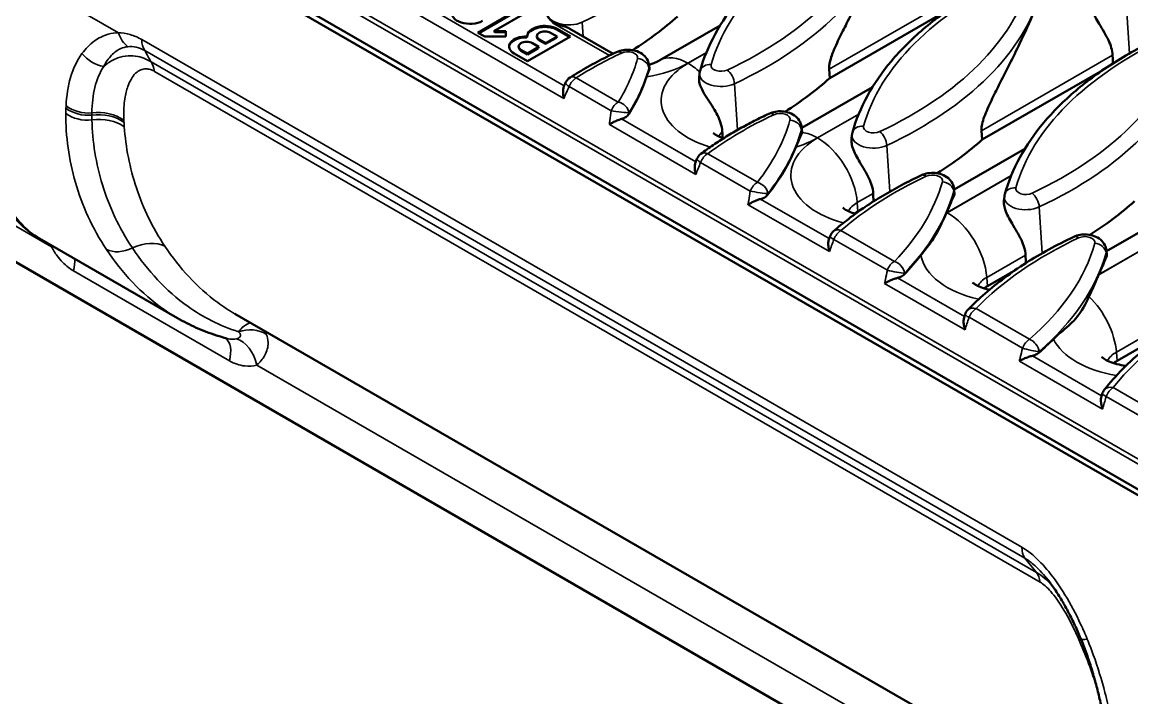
# Model space of a CAD drawing. Header units: millimetres. Extents: x 0 to 1485, y 0 to 1050.
# Drawn here: x 115.3 to 187.4, y 219.8 to 263.8 of the extents above; entities that cross this region are included whole.
import ezdxf

# ---------------------------------------------------------------- set-up
doc = ezdxf.new("R2010")
doc.units = ezdxf.units.MM
doc.header["$LTSCALE"] = 2.5
doc.layers.add('Sichtbar (ISO)', color=7, linetype='Continuous', lineweight=50)
doc.layers.add('Sichtbar schmal (ISO)', color=7, linetype='Continuous', lineweight=35)

msp = doc.modelspace()

# ---------------------------------------------------------------- linework, layer by layer
at = {"layer": 'Sichtbar (ISO)'}
for p, q in [((63.837, 304.977), (240.26, 203.119)), ((416.86, 100.751), (63.307, 304.875)), ((186.539, 206.782), (82.452, 266.877)), ((144.945, 263.071), (147.735, 264.682)), ((147.735, 264.622), (144.996, 263.041)), ((175.634, 264.643), (167.804, 260.122)), ((148.169, 264.432), (145.98, 263.168)), ((145.98, 263.168), (146.765, 263.168)), ((146.045, 263.102), (145.98, 263.168)), ((146.765, 263.168), (146.765, 262.814)), ((149.844, 263.754), (149.789, 263.722)), ((149.844, 263.751), (149.844, 263.754)), ((150.097, 263.318), (150.95, 262.826)), ((150.898, 262.796), (150.116, 263.248)), ((153.726, 261.702), (150.91, 263.328)), ((156.759, 261.275), (160.677, 263.537)), ((145.389, 262.814), (144.945, 263.071)), ((146.765, 262.814), (145.389, 262.814)), ((146.765, 263.102), (146.045, 263.102)), ((150.95, 262.826), (148.159, 261.215)), ((148.8, 262.717), (148.773, 262.795)), ((148.918, 262.638), (149.338, 262.396)), ((148.937, 262.567), (149.338, 262.336)), ((149.338, 262.396), (150.083, 262.826)), ((149.338, 262.336), (150.045, 262.744)), ((149.338, 262.336), (149.338, 262.396)), ((150.083, 262.826), (149.663, 263.068)), ((150.045, 262.744), (150.083, 262.826)), ((148.159, 261.215), (147.306, 261.707)), ((147.621, 262.036), (147.595, 262.115)), ((147.74, 261.958), (148.159, 261.715)), ((147.759, 261.887), (148.159, 261.655)), ((148.159, 261.715), (148.904, 262.145)), ((148.159, 261.655), (148.866, 262.064)), ((148.159, 261.655), (148.159, 261.715)), ((148.904, 262.145), (148.485, 262.388)), ((148.866, 262.064), (148.904, 262.145)), ((156.069, 260.943), (156.089, 260.757)), ((159.342, 260.424), (159.313, 260.154)), ((167.804, 260.122), (167.758, 260.689)), ((185.534, 260.638), (177.703, 256.117)), ((165.975, 256.876), (170.577, 259.532)), ((165.968, 256.938), (166.002, 256.621)), ((177.703, 256.117), (177.657, 256.684)), ((169.241, 256.42), (169.212, 256.145)), ((175.874, 252.871), (180.476, 255.528)), ((175.868, 252.933), (175.902, 252.616)), ((179.141, 252.415), (179.111, 252.14)), ((169.977, 251.656), (169.625, 251.453)), ((185.774, 248.866), (190.376, 251.523)), ((125.43, 244.51), (116.471, 249.682)), ((185.767, 248.929), (185.801, 248.611)), ((179.877, 247.652), (178.043, 246.593)), ((186.404, 211.741), (129.146, 244.798)), ((189.776, 243.647), (186.461, 241.733))]:
    msp.add_line(p, q, dxfattribs=at)
for centre, start, end in [((151.326, 259.524), 122.32889, 156.27615), ((159.869, 254.592), 126.50285, 158.1023), ((168.529, 249.592), 131.09256, 159.94273), ((177.31, 244.523), 136.19291, 161.82895), ((186.219, 239.379), 141.91467, 163.79776)]:
    msp.add_arc(centre, 0.75, start, end, dxfattribs=at)
for centre, major_axis, ratio, start_param, end_param in [((144.435, 264.323), (-1.173, 0), 0.57735, 4.765742, 8.616539), ((150.834, 264.326), (-1.4, 0), 0.57735, 6.221282, 7.068583), ((134.011, 273.001), (28.411, 0), 0.57735, 5.542918, 5.711515), ((149.291, 262.853), (-1.14, 0), 0.57735, 3.926991, 6.317685), ((149.291, 262.771), (-1.167, 0), 0.57735, 3.926991, 6.032671), ((149.291, 262.853), (-0.527, 0), 0.57735, 3.926991, 7.068583), ((149.789, 263.11), (0.375, 0.65), 0.57735, 0.681123, 0.785398), ((148.112, 262.173), (-1.14, 0), 0.57735, 4.677889, 7.068583), ((148.112, 262.091), (-1.167, 0), 0.57735, 4.702184, 6.032671), ((148.112, 262.173), (-0.527, 0), 0.57735, 3.926991, 7.068583), ((149.291, 262.771), (-0.5, 0), 0.57735, 0.190621, 0.785398), ((148.112, 262.091), (-0.5, 0), 0.57735, 0.190621, 0.785398), ((227.783, 208.917), (-9.876, -111.375), 0.790966, 4.308942, 4.311529), ((128.354, 263.281), (28.061, 0), 0.57735, 5.93663, 6.092066), ((143.91, 268.996), (28.411, 0), 0.57735, 5.542918, 5.711515), ((153.81, 264.992), (28.411, 0), 0.57735, 5.542918, 5.711515), ((138.253, 259.276), (28.061, 0), 0.57735, 5.853418, 6.056327), ((237.842, 207.826), (-9.908, -111.3), 0.79067, 4.347399, 4.349804), ((163.709, 260.987), (28.411, 0), 0.57735, 5.542918, 5.711515), ((171.216, 250.535), (-2.25, 0), 0.57735, 5.497787, 5.645887), ((148.153, 255.271), (28.061, 0), 0.57735, 6.037624, 6.038766), ((246.852, 207.386), (-9.794, -109.722), 0.790438, 4.386481, 4.388734), ((148.153, 255.271), (28.061, 0), 0.57735, 5.772708, 5.858401), ((158.052, 251.267), (28.061, 0), 0.57735, 6.037665, 6.038748), ((179.634, 245.675), (-2.25, 0), 0.57735, 5.497787, 5.645887), ((254.737, 207.505), (-9.531, -106.59), 0.790271, 4.426848, 4.428971), ((158.052, 251.267), (28.061, 0), 0.57735, 5.693801, 5.758077), ((188.052, 240.814), (-2.25, 0), 0.57735, 5.497787, 5.645887), ((261.437, 208.072), (-9.119, -101.876), 0.790174, 4.469289, 4.471296)]:
    msp.add_ellipse(centre, major_axis=major_axis, ratio=ratio, start_param=start_param, end_param=end_param, dxfattribs=at)
for points, knots in [([(159.372, 260.581), (159.598, 261.396), (159.927, 262.196), (160.775, 263.751), (161.294, 264.506), (162.509, 265.954), (163.204, 266.649), (164.753, 267.966), (165.607, 268.589), (167.456, 269.753), (168.451, 270.294), (169.506, 270.79)], [5.6570493, 5.6570493, 5.6570493, 5.6570493, 5.8027839, 5.8027839, 5.9485186, 5.9485186, 6.0942532, 6.0942532, 6.2399879, 6.2399879, 6.3857225, 6.3857225, 6.3857225, 6.3857225]), ([(167.758, 260.689), (167.753, 260.752), (167.754, 260.822), (167.767, 260.97), (167.78, 261.049), (167.831, 261.288), (167.883, 261.452), (168.063, 261.956), (168.229, 262.316), (168.566, 263.018), (168.738, 263.358), (169.352, 264.567), (169.825, 265.495), (170.583, 267.085), (170.886, 267.763), (171.129, 268.324)], [0.001445, 0.001445, 0.001445, 0.001445, 0.046776, 0.046776, 0.093551, 0.093551, 0.187102, 0.187102, 0.417891, 0.417891, 0.64868, 0.64868, 1.339149, 1.339149, 1.926999, 1.926999, 1.926999, 1.926999]), ([(169.271, 256.577), (169.498, 257.391), (169.826, 258.191), (170.674, 259.746), (171.194, 260.501), (172.408, 261.95), (173.103, 262.644), (174.653, 263.962), (175.507, 264.585), (177.356, 265.749), (178.351, 266.29), (179.406, 266.785)], [5.6570493, 5.6570493, 5.6570493, 5.6570493, 5.8027839, 5.8027839, 5.9485186, 5.9485186, 6.0942532, 6.0942532, 6.2399879, 6.2399879, 6.3857225, 6.3857225, 6.3857225, 6.3857225]), ([(184.768, 265.126), (184.762, 265.063), (184.761, 264.995), (184.778, 264.802), (184.81, 264.672), (184.899, 264.407), (184.969, 264.25), (185.128, 263.938), (185.218, 263.782), (185.507, 263.293), (185.733, 262.938), (186.058, 262.257), (186.16, 261.925), (186.174, 261.601)], [3.8013839, 3.8013839, 3.8013839, 3.8013839, 3.8486369, 3.8486369, 3.9329934, 3.9329934, 4.0314686, 4.0314686, 4.1299438, 4.1299438, 4.3729414, 4.3729414, 4.5970062, 4.5970062, 4.5970062, 4.5970062]), ([(177.657, 256.684), (177.652, 256.748), (177.653, 256.817), (177.667, 256.965), (177.679, 257.044), (177.731, 257.284), (177.783, 257.447), (177.963, 257.951), (178.129, 258.312), (178.466, 259.013), (178.637, 259.353), (179.252, 260.563), (179.725, 261.49), (180.482, 263.08), (180.785, 263.759), (181.029, 264.32)], [0.001445, 0.001445, 0.001445, 0.001445, 0.046776, 0.046776, 0.093551, 0.093551, 0.187102, 0.187102, 0.417891, 0.417891, 0.64868, 0.64868, 1.339149, 1.339149, 1.926999, 1.926999, 1.926999, 1.926999]), ([(150.91, 263.328), (150.843, 263.366), (150.768, 263.4), (150.553, 263.482), (150.392, 263.527), (150.093, 263.629), (149.954, 263.687), (149.844, 263.751)], [0.5083038, 0.5083038, 0.5083038, 0.5083038, 0.5533178, 0.5533178, 0.6472274, 0.6472274, 0.741137, 0.741137, 0.741137, 0.741137]), ([(179.171, 252.572), (179.397, 253.386), (179.726, 254.187), (180.574, 255.742), (181.093, 256.496), (182.308, 257.945), (183.003, 258.64), (184.552, 259.957), (185.406, 260.58), (187.255, 261.744), (188.25, 262.285), (189.305, 262.78)], [5.6570493, 5.6570493, 5.6570493, 5.6570493, 5.8027839, 5.8027839, 5.9485186, 5.9485186, 6.0942532, 6.0942532, 6.2399879, 6.2399879, 6.3857225, 6.3857225, 6.3857225, 6.3857225]), ([(150.925, 260.158), (151.113, 260.277), (151.303, 260.394), (151.69, 260.625), (151.887, 260.738), (152.285, 260.962), (152.487, 261.072), (152.896, 261.289), (153.103, 261.395), (153.523, 261.605), (153.735, 261.708), (153.95, 261.808)], [6.237334, 6.237334, 6.237334, 6.237334, 6.2670117, 6.2670117, 6.2966894, 6.2966894, 6.3263671, 6.3263671, 6.3560448, 6.3560448, 6.3857225, 6.3857225, 6.3857225, 6.3857225]), ([(153.95, 261.808), (154.088, 261.873), (154.23, 261.914), (154.524, 261.964), (154.678, 261.97), (154.982, 261.945), (155.133, 261.914), (155.427, 261.806), (155.571, 261.731), (155.807, 261.528), (155.904, 261.414), (156.022, 261.172), (156.056, 261.06), (156.069, 260.943)], [0.102537, 0.102537, 0.102537, 0.102537, 0.502627, 0.502627, 0.927097, 0.927097, 1.350551, 1.350551, 1.766423, 1.766423, 2.082244, 2.082244, 2.294291, 2.294291, 2.294291, 2.294291]), ([(156.063, 260.988), (156.105, 261.001), (156.146, 261.014), (156.267, 261.054), (156.344, 261.082), (156.485, 261.138), (156.549, 261.167), (156.664, 261.223), (156.715, 261.25), (156.759, 261.275)], [2.8321596, 2.8321596, 2.8321596, 2.8321596, 2.8750265, 2.8750265, 2.9638819, 2.9638819, 3.0527373, 3.0527373, 3.1415927, 3.1415927, 3.1415927, 3.1415927]), ([(159.342, 260.424), (159.343, 260.435), (159.344, 260.446), (159.347, 260.467), (159.349, 260.478), (159.353, 260.499), (159.355, 260.509), (159.359, 260.53), (159.361, 260.541), (159.366, 260.561), (159.369, 260.571), (159.372, 260.581)], [5.5596905, 5.5596905, 5.5596905, 5.5596905, 5.57916226, 5.57916226, 5.59863402, 5.59863402, 5.61810578, 5.61810578, 5.63757754, 5.63757754, 5.6570493, 5.6570493, 5.6570493, 5.6570493]), ([(150.531, 258.793), (150.53, 258.795), (150.53, 258.796), (150.491, 258.956), (150.469, 259.116), (150.473, 259.361), (150.486, 259.455), (150.517, 259.546), (150.522, 259.558), (150.527, 259.569)], [-0.0007409, -0.0007409, -0.0007409, -0.0007409, 0, 0, 0.1015583, 0.1015583, 0.1727083, 0.1727083, 0.1835649, 0.1835649, 0.1835649, 0.1835649]), ([(159.313, 260.154), (159.313, 260.154), (159.313, 260.153), (159.3, 260.034), (159.312, 259.908), (159.389, 259.605), (159.468, 259.423), (159.672, 259.052), (159.782, 258.88), (160.01, 258.53), (160.126, 258.357), (160.43, 257.865), (160.603, 257.543), (160.769, 257.015), (160.806, 256.823), (160.818, 256.625)], [-0.9019591, -0.9019591, -0.9019591, -0.9019591, -0.9015215, -0.9015215, -0.7902904, -0.7902904, -0.6447156, -0.6447156, -0.5145224, -0.5145224, -0.3815756, -0.3815756, -0.1374952, -0.1374952, 0, 0, 0, 0]), ([(154.277, 257.467), (154.248, 257.459), (154.217, 257.45), (154.088, 257.409), (153.988, 257.369), (153.817, 257.29), (153.745, 257.253), (153.607, 257.175), (153.542, 257.134), (153.481, 257.092), (153.481, 257.091), (153.48, 257.091)], [0.1300908, 0.1300908, 0.1300908, 0.1300908, 0.1498148, 0.1498148, 0.2134987, 0.2134987, 0.2628328, 0.2628328, 0.3132653, 0.3132653, 0.313938, 0.313938, 0.313938, 0.313938]), ([(154.746, 257.778), (154.701, 257.705), (154.632, 257.637), (154.466, 257.533), (154.378, 257.494), (154.278, 257.467), (154.278, 257.467), (154.277, 257.467)], [0, 0, 0, 0, 0.0806058, 0.0806058, 0.1469652, 0.1469652, 0.1471338, 0.1471338, 0.1471338, 0.1471338]), ([(159.423, 255.195), (159.685, 255.388), (159.953, 255.578), (160.504, 255.95), (160.787, 256.132), (161.365, 256.488), (161.661, 256.663), (162.265, 257.003), (162.573, 257.169), (163.202, 257.493), (163.523, 257.65), (163.849, 257.804)], [6.1603147, 6.1603147, 6.1603147, 6.1603147, 6.2053962, 6.2053962, 6.2504778, 6.2504778, 6.2955594, 6.2955594, 6.340641, 6.340641, 6.3857225, 6.3857225, 6.3857225, 6.3857225]), ([(163.849, 257.804), (163.988, 257.869), (164.129, 257.909), (164.424, 257.959), (164.577, 257.965), (164.882, 257.94), (165.033, 257.909), (165.327, 257.802), (165.47, 257.726), (165.706, 257.523), (165.803, 257.409), (165.921, 257.167), (165.956, 257.055), (165.968, 256.938)], [0.102537, 0.102537, 0.102537, 0.102537, 0.502627, 0.502627, 0.927097, 0.927097, 1.350551, 1.350551, 1.766423, 1.766423, 2.082244, 2.082244, 2.294291, 2.294291, 2.294291, 2.294291]), ([(160.231, 256.545), (160.231, 256.545), (160.231, 256.545), (160.239, 256.537), (160.277, 256.504), (160.416, 256.414), (160.516, 256.358), (160.72, 256.267), (160.804, 256.233), (160.898, 256.199)], [1.3105354, 1.3105354, 1.3105354, 1.3105354, 1.3329446, 1.3329446, 1.5152554, 1.5152554, 1.6952887, 1.6952887, 1.8018582, 1.8018582, 1.8018582, 1.8018582]), ([(169.212, 256.145), (169.205, 256.081), (169.205, 256.014), (169.222, 255.821), (169.253, 255.691), (169.343, 255.426), (169.412, 255.269), (169.572, 254.956), (169.662, 254.8), (169.951, 254.311), (170.177, 253.957), (170.501, 253.275), (170.604, 252.944), (170.618, 252.619)], [3.8013839, 3.8013839, 3.8013839, 3.8013839, 3.8486369, 3.8486369, 3.9329934, 3.9329934, 4.0314686, 4.0314686, 4.1299438, 4.1299438, 4.3729414, 4.3729414, 4.5970062, 4.5970062, 4.5970062, 4.5970062]), ([(169.241, 256.42), (169.242, 256.43), (169.244, 256.441), (169.247, 256.462), (169.248, 256.473), (169.252, 256.494), (169.254, 256.505), (169.259, 256.525), (169.261, 256.536), (169.266, 256.556), (169.269, 256.567), (169.271, 256.577)], [5.5596905, 5.5596905, 5.5596905, 5.5596905, 5.57916226, 5.57916226, 5.59863402, 5.59863402, 5.61810578, 5.61810578, 5.63757754, 5.63757754, 5.6570493, 5.6570493, 5.6570493, 5.6570493]), ([(159.097, 253.848), (159.097, 253.849), (159.097, 253.85), (159.062, 253.982), (159.039, 254.113), (159.024, 254.349), (159.03, 254.458), (159.058, 254.578), (159.066, 254.604), (159.076, 254.628)], [-0.0007643, -0.0007643, -0.0007643, -0.0007643, 0, 0, 0.0839687, 0.0839687, 0.1618309, 0.1618309, 0.1850962, 0.1850962, 0.1850962, 0.1850962]), ([(168.036, 250.157), (168.353, 250.434), (168.684, 250.704), (169.372, 251.232), (169.729, 251.489), (170.469, 251.99), (170.852, 252.234), (171.64, 252.706), (172.047, 252.936), (172.881, 253.379), (173.31, 253.593), (173.749, 253.799)], [6.0825538, 6.0825538, 6.0825538, 6.0825538, 6.1431876, 6.1431876, 6.2038213, 6.2038213, 6.2644551, 6.2644551, 6.3250888, 6.3250888, 6.3857225, 6.3857225, 6.3857225, 6.3857225]), ([(173.749, 253.799), (173.887, 253.864), (174.029, 253.905), (174.323, 253.954), (174.477, 253.96), (174.781, 253.935), (174.932, 253.904), (175.226, 253.797), (175.37, 253.722), (175.606, 253.518), (175.703, 253.405), (175.821, 253.162), (175.855, 253.05), (175.868, 252.933)], [0.102537, 0.102537, 0.102537, 0.102537, 0.502627, 0.502627, 0.927097, 0.927097, 1.350551, 1.350551, 1.766423, 1.766423, 2.082244, 2.082244, 2.294291, 2.294291, 2.294291, 2.294291]), ([(116.471, 249.682), (115.583, 250.194), (114.87, 250.933), (113.87, 252.353), (113.514, 252.996), (113.197, 253.681)], [0, 0, 0, 0, 1.074426, 1.074426, 1.831543, 1.831543, 1.831543, 1.831543]), ([(163.762, 252.526), (163.708, 252.457), (163.631, 252.394), (163.466, 252.306), (163.389, 252.276), (163.305, 252.255)], [0, 0, 0, 0, 0.0787906, 0.0787906, 0.1344124, 0.1344124, 0.1344124, 0.1344124]), ([(179.141, 252.415), (179.142, 252.426), (179.143, 252.436), (179.146, 252.458), (179.148, 252.468), (179.152, 252.489), (179.154, 252.5), (179.158, 252.521), (179.16, 252.531), (179.165, 252.552), (179.168, 252.562), (179.171, 252.572)], [5.5596905, 5.5596905, 5.5596905, 5.5596905, 5.57916226, 5.57916226, 5.59863402, 5.59863402, 5.61810578, 5.61810578, 5.63757754, 5.63757754, 5.6570493, 5.6570493, 5.6570493, 5.6570493]), ([(163.305, 252.255), (163.26, 252.243), (163.215, 252.23), (163.064, 252.18), (162.958, 252.138), (162.725, 252.03), (162.6, 251.96), (162.492, 251.889), (162.491, 251.889), (162.491, 251.888)], [0.119735, 0.119735, 0.119735, 0.119735, 0.1491524, 0.1491524, 0.2160004, 0.2160004, 0.305117, 0.305117, 0.3057984, 0.3057984, 0.3057984, 0.3057984]), ([(168.649, 251.685), (168.649, 251.685), (168.649, 251.685), (168.658, 251.677), (168.696, 251.643), (168.836, 251.553), (168.937, 251.497), (169.177, 251.389), (169.31, 251.338), (169.46, 251.291)], [1.3105354, 1.3105354, 1.3105354, 1.3105354, 1.3345296, 1.3345296, 1.5167096, 1.5167096, 1.6968049, 1.6968049, 1.8547153, 1.8547153, 1.8547153, 1.8547153]), ([(179.111, 252.14), (179.105, 252.077), (179.104, 252.009), (179.121, 251.816), (179.153, 251.686), (179.242, 251.421), (179.312, 251.264), (179.472, 250.952), (179.561, 250.796), (179.85, 250.306), (180.076, 249.952), (180.401, 249.271), (180.504, 248.939), (180.517, 248.615)], [3.8013839, 3.8013839, 3.8013839, 3.8013839, 3.8486369, 3.8486369, 3.9329934, 3.9329934, 4.0314686, 4.0314686, 4.1299438, 4.1299438, 4.3729414, 4.3729414, 4.5970062, 4.5970062, 4.5970062, 4.5970062]), ([(173.72, 248.595), (173.741, 248.622), (173.762, 248.648), (174.079, 249.052), (174.372, 249.412), (174.976, 250.424), (175.188, 250.909), (175.372, 251.333)], [-0.9498672, -0.9498672, -0.9498672, -0.9498672, -0.9185656, -0.9185656, -0.4682444, -0.4682444, -0.0143971, -0.0143971, -0.0143971, -0.0143971]), ([(167.781, 248.834), (167.781, 248.835), (167.78, 248.836), (167.747, 248.956), (167.723, 249.075), (167.699, 249.294), (167.698, 249.398), (167.717, 249.536), (167.727, 249.581), (167.741, 249.621)], [-0.0007797, -0.0007797, -0.0007797, -0.0007797, 0, 0, 0.0767823, 0.0767823, 0.1493241, 0.1493241, 0.1869782, 0.1869782, 0.1869782, 0.1869782]), ([(176.768, 245.042), (177.121, 245.409), (177.497, 245.768), (178.293, 246.467), (178.713, 246.806), (179.595, 247.464), (180.057, 247.783), (181.02, 248.397), (181.521, 248.693), (182.558, 249.262), (183.095, 249.534), (183.648, 249.794)], [6.0035401, 6.0035401, 6.0035401, 6.0035401, 6.0799766, 6.0799766, 6.1564131, 6.1564131, 6.2328496, 6.2328496, 6.3092861, 6.3092861, 6.3857225, 6.3857225, 6.3857225, 6.3857225]), ([(183.648, 249.794), (183.787, 249.859), (183.928, 249.9), (184.223, 249.949), (184.376, 249.955), (184.681, 249.93), (184.832, 249.9), (185.126, 249.792), (185.269, 249.717), (185.505, 249.513), (185.602, 249.4), (185.72, 249.157), (185.755, 249.046), (185.767, 248.929)], [0.102537, 0.102537, 0.102537, 0.102537, 0.502627, 0.502627, 0.927097, 0.927097, 1.350551, 1.350551, 1.766423, 1.766423, 2.082244, 2.082244, 2.294291, 2.294291, 2.294291, 2.294291]), ([(185.279, 247.346), (185.438, 247.714), (185.576, 248.041), (185.723, 248.375), (185.751, 248.439), (185.779, 248.5)], [1.5311168, 1.5311168, 1.5311168, 1.5311168, 1.911009, 1.911009, 2.0033074, 2.0033074, 2.0033074, 2.0033074]), ([(172.636, 247.356), (172.573, 247.291), (172.489, 247.233), (172.329, 247.16), (172.265, 247.138), (172.197, 247.121)], [0, 0, 0, 0, 0.0774176, 0.0774176, 0.1222544, 0.1222544, 0.1222544, 0.1222544]), ([(184.636, 245.91), (184.825, 246.318), (184.998, 246.705), (185.194, 247.151), (185.233, 247.241), (185.272, 247.329)], [1.0842167, 1.0842167, 1.0842167, 1.0842167, 1.4316707, 1.4316707, 1.5221303, 1.5221303, 1.5221303, 1.5221303]), ([(172.197, 247.121), (172.135, 247.106), (172.071, 247.087), (171.896, 247.028), (171.785, 246.983), (171.568, 246.881), (171.462, 246.824), (171.368, 246.765), (171.367, 246.765), (171.366, 246.764)], [0.109622, 0.109622, 0.109622, 0.109622, 0.1498493, 0.1498493, 0.2206198, 0.2206198, 0.2974342, 0.2974342, 0.2981259, 0.2981259, 0.2981259, 0.2981259]), ([(177.067, 246.825), (177.067, 246.825), (177.068, 246.824), (177.079, 246.814), (177.12, 246.779), (177.264, 246.687), (177.367, 246.63), (177.637, 246.511), (177.807, 246.449), (178.054, 246.379), (178.109, 246.364), (178.165, 246.35)], [1.3105354, 1.3105354, 1.3105354, 1.3105354, 1.3414312, 1.3414312, 1.52307, 1.52307, 1.7034466, 1.7034466, 1.8967666, 1.8967666, 1.9500643, 1.9500643, 1.9500643, 1.9500643]), ([(182.332, 243.145), (182.5, 243.312), (182.657, 243.454), (183.151, 243.885), (183.463, 244.127), (184.192, 244.958), (184.438, 245.483), (184.636, 245.91)], [-0.7613779, -0.7613779, -0.7613779, -0.7613779, -0.6525751, -0.6525751, -0.3882603, -0.3882603, 0, 0, 0, 0]), ([(185.628, 239.842), (185.994, 240.309), (186.396, 240.764), (187.268, 241.648), (187.738, 242.077), (188.741, 242.906), (189.275, 243.305), (190.401, 244.073), (190.993, 244.44), (192.231, 245.141), (192.878, 245.475), (193.548, 245.79)], [5.9226864, 5.9226864, 5.9226864, 5.9226864, 6.0152937, 6.0152937, 6.1079009, 6.1079009, 6.2005081, 6.2005081, 6.2931153, 6.2931153, 6.3857225, 6.3857225, 6.3857225, 6.3857225]), ([(125.43, 244.51), (125.625, 244.397), (125.824, 244.289), (126.23, 244.081), (126.437, 243.983), (126.858, 243.795), (127.072, 243.706), (127.508, 243.539), (127.729, 243.461), (128.179, 243.317), (128.407, 243.25), (128.638, 243.189)], [1.7077506, 1.7077506, 1.7077506, 1.7077506, 1.865605, 1.865605, 2.0234593, 2.0234593, 2.1813136, 2.1813136, 2.339168, 2.339168, 2.4970223, 2.4970223, 2.4970223, 2.4970223]), ([(176.586, 243.75), (176.586, 243.751), (176.586, 243.753), (176.554, 243.859), (176.529, 243.965), (176.499, 244.163), (176.492, 244.258), (176.499, 244.417), (176.508, 244.485), (176.527, 244.544)], [-0.0007968, -0.0007968, -0.0007968, -0.0007968, 0, 0, 0.0688061, 0.0688061, 0.1345371, 0.1345371, 0.1892616, 0.1892616, 0.1892616, 0.1892616]), ([(181.379, 242.261), (181.308, 242.2), (181.217, 242.147), (181.064, 242.088), (181.014, 242.073), (180.962, 242.061)], [0, 0, 0, 0, 0.0763778, 0.0763778, 0.1104961, 0.1104961, 0.1104961, 0.1104961]), ([(180.962, 242.061), (180.883, 242.042), (180.8, 242.017), (180.611, 241.953), (180.505, 241.91), (180.302, 241.817), (180.205, 241.766), (180.117, 241.714), (180.116, 241.713), (180.115, 241.713)], [0.0996969, 0.0996969, 0.0996969, 0.0996969, 0.151074, 0.151074, 0.2189604, 0.2189604, 0.2899759, 0.2899759, 0.2906776, 0.2906776, 0.2906776, 0.2906776]), ([(185.485, 241.965), (185.485, 241.965), (185.486, 241.963), (185.504, 241.948), (185.548, 241.911), (185.701, 241.816), (185.808, 241.759), (186.087, 241.639), (186.261, 241.577), (186.633, 241.474), (186.824, 241.432), (187.026, 241.399)], [1.3105354, 1.3105354, 1.3105354, 1.3105354, 1.3540069, 1.3540069, 1.5347733, 1.5347733, 1.7157118, 1.7157118, 1.9101106, 1.9101106, 2.0815601, 2.0815601, 2.0815601, 2.0815601]), ([(185.522, 238.591), (185.521, 238.593), (185.521, 238.594), (185.462, 238.778), (185.426, 238.956), (185.412, 239.22), (185.42, 239.314), (185.441, 239.39), (185.442, 239.392), (185.442, 239.393)], [-0.0008162, -0.0008162, -0.0008162, -0.0008162, 0, 0, 0.1208521, 0.1208521, 0.2067367, 0.2067367, 0.2085303, 0.2085303, 0.2085303, 0.2085303]), ([(184.097, 223.686), (183.979, 223.971), (183.856, 224.253), (183.597, 224.811), (183.461, 225.087), (183.178, 225.629), (183.03, 225.895), (182.723, 226.412), (182.563, 226.663), (182.235, 227.141), (182.066, 227.369), (181.896, 227.578)], [0, 0, 0, 0, 0.204092, 0.204092, 0.408184, 0.408184, 0.612276, 0.612276, 0.816368, 0.816368, 1.02046, 1.02046, 1.02046, 1.02046]), ([(185.479, 219.064), (185.417, 219.369), (185.35, 219.676), (185.204, 220.292), (185.125, 220.601), (184.955, 221.221), (184.864, 221.531), (184.668, 222.15), (184.563, 222.46), (184.341, 223.076), (184.222, 223.383), (184.097, 223.686)], [0, 0, 0, 0, 0.220134, 0.220134, 0.440269, 0.440269, 0.660403, 0.660403, 0.880537, 0.880537, 1.100672, 1.100672, 1.100672, 1.100672])]:
    msp.add_open_spline(points, degree=3, knots=knots, dxfattribs=at)
for points, degree in [([(148.124, 262.765), (148.133, 262.787), (148.142, 262.809), (148.152, 262.83)], 3), ([(186.174, 261.601), (186.185, 261.341), (186.196, 261.076)], 2), ([(155.904, 260.203), (155.961, 260.373), (156.015, 260.518), (156.067, 260.64)], 3), ([(156.067, 260.64), (156.086, 260.683), (156.092, 260.722), (156.089, 260.757)], 3), ([(160.818, 256.625), (160.826, 256.49), (160.834, 256.355), (160.842, 256.22)], 3), ([(165.595, 255.632), (165.752, 256.024), (165.881, 256.299), (165.98, 256.51)], 3), ([(165.98, 256.51), (165.991, 256.534), (165.998, 256.557), (166.001, 256.578)], 3), ([(166.001, 256.578), (166.003, 256.593), (166.004, 256.608), (166.002, 256.621)], 3), ([(170.618, 252.619), (170.628, 252.359), (170.639, 252.095)], 2), ([(175.395, 251.388), (175.587, 251.831), (175.747, 252.214), (175.879, 252.505)], 3), ([(175.879, 252.505), (175.897, 252.545), (175.905, 252.584), (175.902, 252.616)], 3), ([(175.38, 251.351), (175.385, 251.363), (175.39, 251.375), (175.395, 251.388)], 3), ([(180.517, 248.615), (180.528, 248.355), (180.539, 248.09)], 2), ([(185.779, 248.5), (185.797, 248.54), (185.805, 248.579), (185.801, 248.611)], 3)]:
    msp.add_open_spline(points, degree=degree, dxfattribs=at)
at = {"layer": 'Sichtbar schmal (ISO)'}
for p, q in [((240.374, 204.683), (63.95, 306.541)), ((240.443, 204.975), (64.019, 306.833)), ((150.531, 258.793), (121.43, 275.595)), ((150.549, 259.619), (122.333, 275.91)), ((121.587, 263.062), (106.042, 272.037)), ((83.144, 268.838), (117.239, 249.153)), ((176.274, 265.606), (167.758, 260.689)), ((187.263, 261.721), (187.069, 264.727)), ((153.488, 261.587), (149.789, 263.722)), ((150.116, 263.248), (150.097, 263.318)), ((151.773, 262.83), (151.714, 263.755)), ((180.283, 229.612), (123.107, 262.622)), ((148.937, 262.567), (148.918, 262.638)), ((123.297, 261.915), (180.472, 228.905)), ((147.759, 261.887), (147.74, 261.958)), ((159.786, 261.788), (158.584, 261.094)), ((158.595, 261.088), (159.779, 261.771)), ((181.239, 227.963), (123.709, 261.178)), ((186.174, 261.601), (177.657, 256.684)), ((123.93, 260.558), (181.46, 227.344)), ((156.067, 260.64), (156.054, 260.765)), ((153.594, 257.991), (150.867, 259.565)), ((151.326, 260.137), (154.053, 258.562)), ((161.807, 256.745), (161.613, 259.75)), ((154.277, 257.467), (159.098, 254.684)), ((169.685, 257.783), (167.002, 256.234)), ((167.013, 256.227), (169.679, 257.767)), ((153.48, 257.091), (159.097, 253.848)), ((165.98, 256.51), (165.953, 256.761)), ((159.869, 255.204), (163.096, 253.342)), ((171.707, 252.74), (171.513, 255.745)), ((162.636, 252.77), (159.41, 254.633)), ((179.585, 253.779), (175.42, 251.374)), ((175.431, 251.367), (179.578, 253.762)), ((170.618, 252.619), (169.584, 252.023)), ((175.879, 252.505), (175.853, 252.756)), ((167.781, 248.834), (162.491, 251.888)), ((163.305, 252.255), (167.763, 249.681)), ((169.584, 252.023), (169.625, 251.453)), ((181.606, 248.735), (181.412, 251.741)), ((168.529, 250.205), (171.999, 248.201)), ((171.54, 247.63), (168.07, 249.633)), ((185.272, 247.329), (189.478, 249.757)), ((189.484, 249.774), (185.279, 247.346)), ((185.779, 248.5), (185.752, 248.751)), ((180.517, 248.615), (178.002, 247.162)), ((118.67, 247.586), (128.799, 241.738)), ((176.586, 243.75), (171.366, 246.764)), ((176.549, 244.609), (172.197, 247.121)), ((178.002, 247.162), (178.043, 246.593)), ((177.31, 245.135), (180.775, 243.134)), ((180.316, 242.563), (176.85, 244.564)), ((190.417, 244.61), (186.42, 242.302)), ((186.42, 242.302), (186.461, 241.733)), ((185.522, 238.591), (180.115, 241.713)), ((185.462, 239.462), (180.962, 242.061)), ((130.572, 241.455), (186.521, 209.153)), ((188.971, 237.566), (185.759, 239.42)), ((186.219, 239.991), (189.43, 238.137))]:
    msp.add_line(p, q, dxfattribs=at)
for centre, major_axis, ratio, start_param, end_param in [((134.011, 276.32), (28.055, 0), 0.57735, 5.39525, 6.123923), ((187.057, 258.492), (-27.308, 0), 0.57735, 5.39525, 6.123923), ((143.91, 272.875), (27.308, 0), 0.57735, 5.39525, 6.123923), ((143.91, 272.316), (28.055, 0), 0.57735, 5.39525, 6.123923), ((196.956, 254.488), (-27.308, 0), 0.57735, 5.39525, 6.123923), ((153.81, 268.87), (27.308, 0), 0.57735, 5.39525, 6.123923), ((153.81, 268.311), (28.055, 0), 0.57735, 5.39525, 6.123923), ((150.834, 264.379), (-1.394, 0), 0.57735, 6.221282, 8.536843), ((123.001, 263.879), (0.02, 2), 0.772786, 1.999055, 2.612188), ((124.521, 263.439), (-1, -1.732), 0.57735, 5.497787, 6.021386), ((206.856, 250.483), (-27.308, 0), 0.57735, 5.39525, 6.123923), ((120.633, 262.629), (1.578, -1.229), 0.825767, 4.432167, 5.284443), ((171.5, 249.511), (-27.308, 0), 0.57735, 5.39525, 5.543638), ((154.269, 261.13), (-0.319, 0.679), 0.515222, 5.544059, 6.283185), ((154.677, 261.452), (0.647, 0), 0.57735, 6.123923, 8.536843), ((163.709, 264.865), (27.308, 0), 0.57735, 5.39525, 6.123923), ((163.709, 264.306), (28.055, 0), 0.57735, 5.39525, 6.123923), ((122.178, 259.274), (1.25, 2.165), 0.57735, 5.632019, 6.021386), ((128.354, 263.893), (27.308, 0), 0.57735, 5.938255, 6.123923), ((155.316, 260.78), (0.723, -0.201), 0.806163, 0.307895, 1.791425), ((154.38, 263.521), (-5.945, 0), 0.57735, 1.829961, 2.356194), ((162.798, 258.661), (-5.945, 0), 0.57735, 5.497787, 7.368658), ((158.584, 258.114), (-1.825, 3.161), 0.57735, 5.497787, 6.283185), ((158.595, 258.107), (-1.825, 3.161), 0.57735, 5.198366, 5.497787), ((160.094, 260.38), (-0.723, 0.201), 0.806163, 4.933018, 6.283185), ((160.733, 260.934), (-0.647, 0), 0.57735, 6.123923, 8.536843), ((128.354, 263.334), (28.055, 0), 0.57735, 5.938255, 6.123923), ((154.677, 260.893), (1.394, 0), 0.57735, 6.123923, 6.345089), ((160.733, 260.375), (-1.394, 0), 0.57735, 6.221282, 8.536843), ((161.142, 260.031), (0.319, -0.679), 0.515222, 0.918936, 2.402466), ((151.326, 259.524), (-0.687, 0.302), 0.241532, 0, 0.948836), ((151.326, 259.524), (0.375, 0.65), 0.57735, 0.785398, 1.832596), ((151.326, 259.524), (-0.401, 0.634), 0.603206, 5.473786, 6.283185), ((119.577, 259.221), (1.998, -0.08), 0.759581, 3.969512, 4.886263), ((119.585, 259.372), (-1.997, 0.111), 0.761891, 0.838806, 1.753252), ((154.053, 257.95), (-0.375, -0.65), 0.57735, 3.926991, 4.974188), ((154.053, 257.95), (0.637, -0.396), 0.768404, 0.533314, 2.016844), ((119.568, 258.899), (2, -0.035), 0.758539, 3.954207, 4.87613), ((120.221, 255.826), (-2.495, -0.153), 0.76535, 3.901486, 4.80913), ((120.213, 255.961), (2.497, 0.122), 0.768107, 0.768798, 1.673396), ((120.242, 255.518), (-2.492, -0.195), 0.763696, 3.889488, 4.803285), ((154.053, 257.95), (0.744, -0.091), 0.025621, 4.050665, 5.951689), ((181.4, 245.506), (-27.308, 0), 0.57735, 5.39525, 5.620658), ((138.253, 259.888), (27.308, 0), 0.57735, 5.85497, 6.123923), ((164.168, 257.125), (-0.319, 0.679), 0.515222, 5.544059, 6.283185), ((164.577, 257.447), (0.647, 0), 0.57735, 6.123923, 8.536843), ((165.216, 256.776), (0.723, -0.201), 0.806163, 0.307895, 1.791425), ((162.798, 255.94), (-2.308, 0), 0.57735, 5.743323, 5.989197), ((138.253, 259.329), (28.055, 0), 0.57735, 5.85497, 6.123923), ((164.577, 256.888), (1.394, 0), 0.57735, 6.123923, 6.345089), ((169.994, 256.376), (-0.723, 0.201), 0.806163, 4.933018, 6.283185), ((170.633, 256.929), (-0.647, 0), 0.57735, 6.123923, 8.536843), ((171.041, 256.027), (0.319, -0.679), 0.515222, 0.918936, 2.402466), ((171.216, 253.801), (-5.945, 0), 0.57735, 5.497787, 7.413416), ((162.798, 258.661), (-5.945, 0), 0.57735, 2.060658, 2.356194), ((167.002, 253.254), (-1.825, 3.161), 0.57735, 5.497787, 5.895883), ((167.013, 253.247), (-1.825, 3.161), 0.57735, 4.014257, 5.497787), ((170.633, 256.37), (-1.394, 0), 0.57735, 6.221282, 8.536843), ((159.869, 254.592), (0.375, 0.65), 0.57735, 0.785398, 1.832596), ((159.869, 254.592), (-0.446, 0.603), 0.643759, 5.428323, 6.283185), ((159.869, 254.592), (-0.696, 0.28), 0.219729, 0, 0.941484), ((174.068, 253.12), (-0.319, 0.679), 0.515222, 5.544059, 6.283185), ((174.476, 253.443), (0.647, 0), 0.57735, 6.123923, 8.536843), ((163.096, 252.729), (-0.375, -0.65), 0.57735, 3.926991, 4.974188), ((163.096, 252.729), (0.588, -0.465), 0.742774, 0.618258, 2.101787), ((191.299, 241.502), (-27.308, 0), 0.57735, 5.39525, 5.698419), ((148.153, 255.884), (27.308, 0), 0.57735, 5.774204, 6.123923), ((175.115, 252.771), (0.723, -0.201), 0.806163, 0.307895, 1.791425), ((163.096, 252.729), (0.74, -0.119), 0.054971, 4.052189, 5.884003), ((148.153, 255.325), (28.055, 0), 0.57735, 5.774204, 6.123923), ((174.476, 252.884), (1.394, 0), 0.57735, 6.123923, 6.345089), ((180.532, 252.365), (-1.394, 0), 0.57735, 6.221282, 8.536843), ((179.893, 252.371), (-0.723, 0.201), 0.806163, 4.933018, 6.283185), ((180.532, 252.924), (-0.647, 0), 0.57735, 6.123923, 8.536843), ((180.941, 252.022), (0.319, -0.679), 0.515222, 0.918936, 2.402466), ((171.216, 251.08), (-2.308, 0), 0.57735, 5.497787, 5.989197), ((179.634, 248.941), (5.945, 0), 0.57735, 2.356194, 2.370287), ((171.216, 253.801), (-5.945, 0), 0.57735, 2.346726, 2.356194), ((175.42, 248.394), (1.825, -3.161), 0.57735, 2.356194, 2.365552), ((175.431, 248.387), (-1.825, 3.161), 0.57735, 4.014257, 5.497787), ((168.529, 249.592), (-0.493, 0.565), 0.680828, 5.375221, 6.283185), ((168.529, 249.592), (0.375, 0.65), 0.57735, 0.785398, 1.832596), ((123.024, 247.362), (2.082, 1.384), 0.700036, 0.374182, 1.365256), ((168.529, 249.592), (-0.705, 0.257), 0.197199, 0, 0.934786), ((201.199, 237.497), (-27.308, 0), 0.57735, 5.39525, 5.777432), ((183.967, 249.115), (-0.319, 0.679), 0.515222, 5.544059, 6.283185), ((184.376, 249.438), (0.647, 0), 0.57735, 6.123923, 8.536843), ((115.91, 248.944), (1.779, 0.914), 0.273996, 5.405216, 5.455829), ((122.082, 250.439), (-1.66, -1.116), 0.699469, 0.370101, 1.361562), ((158.052, 251.879), (27.308, 0), 0.57735, 5.695251, 6.123923), ((158.052, 251.32), (28.055, 0), 0.57735, 5.695251, 6.123923), ((185.015, 248.766), (0.723, -0.201), 0.806163, 0.307895, 1.791425), ((184.376, 248.879), (1.394, 0), 0.57735, 6.123923, 6.345089), ((117.341, 247.377), (1, 1.732), 0.57735, 5.148721, 5.607679), ((171.999, 247.589), (-0.375, -0.65), 0.57735, 3.926991, 4.974188), ((171.999, 247.589), (0.539, -0.521), 0.712998, 0.69066, 2.174189), ((179.634, 248.941), (-5.945, 0), 0.57735, 0.10096, 1.199901), ((171.999, 247.589), (0.736, -0.145), 0.081992, 4.05459, 5.818453), ((179.634, 246.22), (-2.308, 0), 0.57735, 5.497787, 5.989197), ((183.849, 243.527), (-1.825, 3.161), 0.57735, 4.014257, 5.187676), ((177.31, 244.523), (-0.541, 0.519), 0.714279, 5.313071, 6.283185), ((177.31, 244.523), (0.375, 0.65), 0.57735, 0.785398, 1.832596), ((211.098, 233.492), (-27.308, 0), 0.57735, 5.39525, 5.858286), ((177.31, 244.523), (-0.713, 0.234), 0.173575, 0, 0.928682), ((129.905, 242.046), (-1.869, -0.712), 0.828771, 3.687763, 4.672542), ((127.47, 241.529), (1, 1.732), 0.57735, 5.148721, 6.210438), ((129.243, 241.246), (-0.505, 1.935), 0.670778, 4.645453, 5.899505), ((180.775, 242.522), (-0.375, -0.65), 0.57735, 3.926991, 4.974188), ((180.775, 242.522), (0.491, -0.567), 0.679397, 0.752413, 2.235942), ((188.052, 244.08), (-5.945, 0), 0.57735, 0.276026, 1.293702), ((180.775, 242.522), (0.731, -0.169), 0.107285, 4.057727, 5.754532), ((188.052, 241.36), (-2.308, 0), 0.57735, 5.497787, 5.989197), ((186.219, 239.379), (-0.59, 0.463), 0.743894, 5.2402, 6.283185), ((186.219, 239.379), (-0.72, 0.209), 0.148396, 0, 0.923149), ((186.219, 239.379), (0.375, 0.65), 0.57735, 0.785398, 1.832596), ((181.697, 230.428), (-1, -1.732), 0.57735, 5.497787, 6.021386), ((179.708, 226.059), (1.25, 2.165), 0.57735, 5.632019, 6.021386), ((185.945, 224.451), (-1.848, -0.764), 0.182395, 0, 0.627596), ((183.303, 219.444), (-2.373, -0.787), 0.58859, 3.709436, 3.722871)]:
    msp.add_ellipse(centre, major_axis=major_axis, ratio=ratio, start_param=start_param, end_param=end_param, dxfattribs=at)
for points, knots in [([(121.587, 263.062), (121.356, 263.06), (121.137, 263.027), (120.599, 262.878), (120.299, 262.725), (119.72, 262.308), (119.452, 262.03), (119.221, 261.717)], [0, 0, 0, 0, 0.2176216, 0.2176216, 0.565816, 0.565816, 0.9671078, 0.9671078, 0.9671078, 0.9671078]), ([(123.107, 262.622), (122.853, 262.769), (122.6, 262.876), (122.089, 263.024), (121.832, 263.06), (121.587, 263.062)], [0, 0, 0, 0, 0.2153279, 0.2153279, 0.4471546, 0.4471546, 0.4471546, 0.4471546]), ([(119.221, 261.717), (118.89, 261.268), (118.648, 260.735), (118.312, 259.58), (118.218, 258.959), (118.187, 258.315)], [0, 0, 0, 0, 0.574065, 0.574065, 1.148131, 1.148131, 1.148131, 1.148131]), ([(120.633, 260.868), (120.772, 261.149), (120.942, 261.401), (121.32, 261.791), (121.521, 261.939), (121.889, 262.1), (122.041, 262.143), (122.203, 262.161)], [-0.9671078, -0.9671078, -0.9671078, -0.9671078, -0.565816, -0.565816, -0.2176216, -0.2176216, 0, 0, 0, 0]), ([(122.203, 262.161), (122.375, 262.18), (122.558, 262.172), (122.925, 262.089), (123.11, 262.019), (123.297, 261.915)], [-0.4471546, -0.4471546, -0.4471546, -0.4471546, -0.2153279, -0.2153279, 0, 0, 0, 0]), ([(123.709, 261.178), (123.596, 261.246), (123.482, 261.305), (123.193, 261.433), (123.02, 261.488), (122.626, 261.572), (122.414, 261.584), (121.973, 261.557), (121.754, 261.506), (121.29, 261.336), (121.058, 261.202), (120.775, 260.99), (120.703, 260.93), (120.633, 260.868)], [0, 0, 0, 0, 0.0550176, 0.0550176, 0.1430458, 0.1430458, 0.2663704, 0.2663704, 0.4190029, 0.4190029, 0.619048, 0.619048, 0.6914092, 0.6914092, 0.6914092, 0.6914092]), ([(119.864, 257.856), (119.871, 258.44), (119.934, 258.998), (120.185, 260.021), (120.374, 260.487), (120.633, 260.868)], [-1.148131, -1.148131, -1.148131, -1.148131, -0.574065, -0.574065, 0, 0, 0, 0]), ([(121.943, 257.382), (121.937, 257.512), (121.934, 257.642), (121.935, 258.159), (121.963, 258.537), (122.073, 259.169), (122.141, 259.432), (122.3, 259.844), (122.379, 260.004), (122.564, 260.286), (122.67, 260.409), (122.892, 260.584), (123, 260.646), (123.224, 260.714), (123.335, 260.728), (123.546, 260.709), (123.64, 260.688), (123.801, 260.626), (123.865, 260.596), (123.93, 260.558)], [-1.638423, -1.638423, -1.638423, -1.638423, -1.511729, -1.511729, -1.125311, -1.125311, -0.828067, -0.828067, -0.619048, -0.619048, -0.419003, -0.419003, -0.26637, -0.26637, -0.143046, -0.143046, -0.055018, -0.055018, 0, 0, 0, 0]), ([(150.867, 259.565), (150.784, 259.378), (150.702, 259.19), (150.621, 259.002), (150.591, 258.933), (150.561, 258.863), (150.531, 258.793)], [1.46415546, 1.46415546, 1.46415546, 1.46415546, 1.47560463, 1.47560463, 1.47560463, 1.47983301, 1.47983301, 1.47983301, 1.47983301]), ([(118.181, 258.157), (118.179, 258.101), (118.178, 258.046), (118.175, 257.934), (118.174, 257.878), (118.174, 257.822)], [0, 0, 0, 0, 0.04954796, 0.04954796, 0.09910265, 0.09910265, 0.09910265, 0.09910265]), ([(118.187, 258.315), (118.186, 258.288), (118.185, 258.262), (118.183, 258.21), (118.182, 258.184), (118.181, 258.157)], [0, 0, 0, 0, 0.02335702, 0.02335702, 0.04665176, 0.04665176, 0.04665176, 0.04665176]), ([(118.174, 257.822), (118.158, 256.332), (118.361, 254.816), (119.23, 251.828), (119.898, 250.355), (120.816, 248.979)], [0, 0, 0, 0, 1.317945, 1.317945, 2.639383, 2.639383, 2.639383, 2.639383]), ([(119.863, 257.712), (119.863, 257.736), (119.863, 257.76), (119.863, 257.808), (119.864, 257.832), (119.864, 257.856)], [-0.04665176, -0.04665176, -0.04665176, -0.04665176, -0.02335702, -0.02335702, 0, 0, 0, 0]), ([(119.868, 257.396), (119.866, 257.449), (119.865, 257.502), (119.864, 257.607), (119.863, 257.66), (119.863, 257.712)], [-0.09910265, -0.09910265, -0.09910265, -0.09910265, -0.04954796, -0.04954796, 0, 0, 0, 0]), ([(122.5, 249.071), (121.629, 250.374), (120.987, 251.762), (120.124, 254.572), (119.901, 255.996), (119.868, 257.396)], [-2.639383, -2.639383, -2.639383, -2.639383, -1.317945, -1.317945, 0, 0, 0, 0]), ([(153.48, 257.091), (153.492, 257.183), (153.504, 257.275), (153.516, 257.367), (153.542, 257.575), (153.569, 257.783), (153.594, 257.991)], [-1.01422998, -1.01422998, -1.01422998, -1.01422998, -1.0089516, -1.0089516, -1.0089516, -0.99699765, -0.99699765, -0.99699765, -0.99699765]), ([(121.968, 256.956), (121.964, 257.005), (121.961, 257.055), (121.955, 257.154), (121.952, 257.203), (121.949, 257.252)], [-0.09567982, -0.09567982, -0.09567982, -0.09567982, -0.04783991, -0.04783991, 0, 0, 0, 0]), ([(124.608, 249.183), (123.805, 250.379), (123.191, 251.663), (122.321, 254.288), (122.065, 255.629), (121.968, 256.956)], [0, 0, 0, 0, 1.284115, 1.284115, 2.56823, 2.56823, 2.56823, 2.56823]), ([(159.41, 254.633), (159.408, 254.628), (159.406, 254.624), (159.301, 254.362), (159.199, 254.105), (159.097, 253.848)], [1.54127065, 1.54127065, 1.54127065, 1.54127065, 1.54154694, 1.54154694, 1.55706026, 1.55706026, 1.55706026, 1.55706026]), ([(116.471, 249.682), (116.389, 249.729), (116.309, 249.779), (115.522, 250.306), (114.916, 251.009), (114.162, 252.23), (113.948, 252.633), (113.747, 253.06)], [-24.073091, -24.073091, -24.073091, -24.073091, -23.950889, -23.950889, -22.851566, -22.851566, -22.365483, -22.365483, -22.365483, -22.365483]), ([(162.491, 251.888), (162.505, 251.976), (162.52, 252.064), (162.535, 252.152), (162.569, 252.358), (162.603, 252.564), (162.636, 252.77)], [-1.09140289, -1.09140289, -1.09140289, -1.09140289, -1.08643687, -1.08643687, -1.08643687, -1.07474774, -1.07474774, -1.07474774, -1.07474774]), ([(168.07, 249.633), (168.067, 249.626), (168.065, 249.619), (167.968, 249.353), (167.874, 249.094), (167.781, 248.834)], [-1.52153604, -1.52153604, -1.52153604, -1.52153604, -1.5211188, -1.5211188, -1.50553464, -1.50553464, -1.50553464, -1.50553464]), ([(117.239, 249.153), (117.348, 248.941), (117.472, 248.741), (117.825, 248.262), (118.074, 248.008), (118.448, 247.724), (118.558, 247.651), (118.67, 247.586)], [0, 0, 0, 0, 0.1489172, 0.1489172, 0.3871848, 0.3871848, 0.4822799, 0.4822799, 0.4822799, 0.4822799]), ([(120.816, 248.979), (121.824, 247.469), (123.054, 246.108), (124.856, 244.858), (125.138, 244.678), (125.43, 244.509)], [0, 0, 0, 0, 1.449325, 1.449325, 1.707751, 1.707751, 1.707751, 1.707751]), ([(129.39, 243.622), (128.178, 244.008), (127.082, 244.572), (124.66, 246.298), (123.478, 247.61), (122.5, 249.071)], [-2.423296, -2.423296, -2.423296, -2.423296, -1.449325, -1.449325, 0, 0, 0, 0]), ([(129.146, 244.799), (128.764, 245.02), (128.395, 245.261), (126.696, 246.507), (125.561, 247.761), (124.608, 249.183)], [1.124544, 1.124544, 1.124544, 1.124544, 1.526791, 1.526791, 3.053582, 3.053582, 3.053582, 3.053582]), ([(171.366, 246.764), (171.383, 246.848), (171.4, 246.933), (171.417, 247.017), (171.459, 247.221), (171.5, 247.426), (171.54, 247.63)], [-1.16721832, -1.16721832, -1.16721832, -1.16721832, -1.16248831, -1.16248831, -1.16248831, -1.1509844, -1.1509844, -1.1509844, -1.1509844]), ([(176.85, 244.564), (176.847, 244.554), (176.844, 244.544), (176.755, 244.273), (176.67, 244.012), (176.586, 243.75)], [-1.44051453, -1.44051453, -1.44051453, -1.44051453, -1.43993634, -1.43993634, -1.4241893, -1.4241893, -1.4241893, -1.4241893]), ([(130.19, 244.196), (130.044, 244.178), (129.883, 244.106), (129.609, 243.884), (129.498, 243.767), (129.39, 243.622)], [0.0703482, 0.0703482, 0.0703482, 0.0703482, 0.1433582, 0.1433582, 0.1917924, 0.1917924, 0.1917924, 0.1917924]), ([(129.26, 243.168), (129.126, 243.137), (128.982, 243.132), (128.769, 243.158), (128.703, 243.171), (128.638, 243.189)], [-0.4822797, -0.4822797, -0.4822797, -0.4822797, -0.2724691, -0.2724691, -0.1805134, -0.1805134, -0.1805134, -0.1805134]), ([(129.39, 243.622), (129.445, 243.571), (129.485, 243.52), (129.539, 243.395), (129.526, 243.328), (129.433, 243.225), (129.356, 243.19), (129.264, 243.168), (129.262, 243.168), (129.26, 243.168)], [-0.8637406, -0.8637406, -0.8637406, -0.8637406, -0.7739997, -0.7739997, -0.6304143, -0.6304143, -0.488452, -0.488452, -0.4858515, -0.4858515, -0.4858515, -0.4858515]), ([(130.572, 241.455), (130.576, 241.458), (130.579, 241.461), (130.785, 241.634), (130.969, 241.847), (131.239, 242.351), (131.32, 242.644), (131.307, 243.116), (131.268, 243.295), (131.196, 243.459)], [0.4858515, 0.4858515, 0.4858515, 0.4858515, 0.488452, 0.488452, 0.6304143, 0.6304143, 0.7739997, 0.7739997, 0.8637406, 0.8637406, 0.8637406, 0.8637406]), ([(180.115, 241.713), (180.135, 241.794), (180.154, 241.875), (180.173, 241.956), (180.221, 242.158), (180.269, 242.361), (180.316, 242.563)], [-1.24228514, -1.24228514, -1.24228514, -1.24228514, -1.23773508, -1.23773508, -1.23773508, -1.22634584, -1.22634584, -1.22634584, -1.22634584]), ([(128.799, 241.738), (129.12, 241.553), (129.459, 241.437), (130.06, 241.371), (130.321, 241.39), (130.572, 241.455)], [0, 0, 0, 0, 0.2724691, 0.2724691, 0.4822797, 0.4822797, 0.4822797, 0.4822797]), ([(185.759, 239.42), (185.756, 239.407), (185.752, 239.395), (185.672, 239.118), (185.596, 238.855), (185.522, 238.591)], [-1.35659343, -1.35659343, -1.35659343, -1.35659343, -1.35582109, -1.35582109, -1.33981175, -1.33981175, -1.33981175, -1.33981175]), ([(184.531, 223.634), (184.395, 223.963), (184.251, 224.291), (183.795, 225.267), (183.457, 225.91), (182.759, 227.053), (182.41, 227.56), (181.703, 228.429), (181.351, 228.802), (180.754, 229.306), (180.518, 229.476), (180.283, 229.612)], [0, 0, 0, 0, 0.217235, 0.217235, 0.651669, 0.651669, 1.020903, 1.020903, 1.340957, 1.340957, 1.54099, 1.54099, 1.54099, 1.54099]), ([(180.472, 228.905), (180.655, 228.795), (180.842, 228.656), (181.323, 228.236), (181.616, 227.922), (181.895, 227.579), (181.895, 227.579), (181.896, 227.578)], [-1.5409905, -1.5409905, -1.5409905, -1.5409905, -1.340957, -1.340957, -1.0209035, -1.0209035, -1.0204596, -1.0204596, -1.0204596, -1.0204596]), ([(182.209, 227.171), (182.073, 227.319), (181.928, 227.46), (181.605, 227.733), (181.424, 227.861), (181.239, 227.963)], [1.4869595, 1.4869595, 1.4869595, 1.4869595, 1.5729979, 1.5729979, 1.6679819, 1.6679819, 1.6679819, 1.6679819]), ([(181.46, 227.344), (181.572, 227.279), (181.686, 227.194), (181.921, 226.987), (182.041, 226.863), (182.433, 226.415), (182.677, 226.06), (183.218, 225.188), (183.49, 224.663), (184.005, 223.577), (184.242, 223.015), (184.668, 221.919), (184.858, 221.386), (185.032, 220.869)], [-1.667982, -1.667982, -1.667982, -1.667982, -1.572998, -1.572998, -1.467083, -1.467083, -1.209041, -1.209041, -0.833991, -0.833991, -0.416995, -0.416995, 0, 0, 0, 0]), ([(186.025, 218.641), (185.924, 219.144), (185.809, 219.651), (185.468, 220.976), (185.219, 221.799), (184.8, 222.96), (184.67, 223.297), (184.531, 223.634)], [0, 0, 0, 0, 0.337848, 0.337848, 0.878404, 0.878404, 1.100672, 1.100672, 1.100672, 1.100672])]:
    msp.add_open_spline(points, degree=3, knots=knots, dxfattribs=at)
for points in [[(123.709, 261.178), (123.567, 261.427), (123.43, 261.672), (123.297, 261.915)], [(121.949, 257.252), (121.947, 257.296), (121.944, 257.339), (121.943, 257.382)], [(154.756, 257.857), (154.753, 257.831), (154.75, 257.804), (154.746, 257.778)], [(163.775, 252.603), (163.771, 252.578), (163.767, 252.552), (163.762, 252.526)], [(117.218, 249.251), (117.225, 249.218), (117.232, 249.185), (117.239, 249.153)], [(172.652, 247.432), (172.646, 247.406), (172.641, 247.381), (172.636, 247.356)], [(131.196, 243.459), (131.159, 243.542), (131.12, 243.616), (131.078, 243.683)], [(181.397, 242.336), (181.391, 242.311), (181.385, 242.286), (181.379, 242.261)], [(180.472, 228.905), (180.732, 228.589), (180.987, 228.275), (181.239, 227.963)], [(185.032, 220.869), (185.064, 220.772), (185.097, 220.675), (185.129, 220.579)]]:
    msp.add_open_spline(points, degree=3, dxfattribs=at)

doc.saveas('drawing.dxf')
